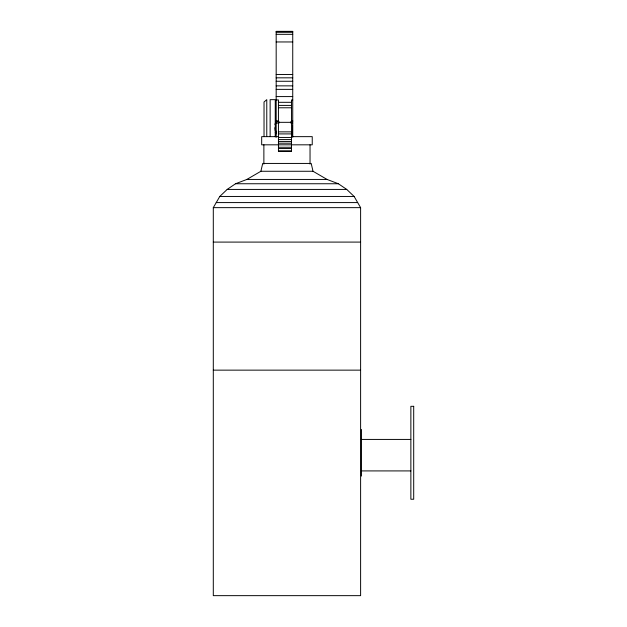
<?xml version="1.0" encoding="UTF-8"?>
<svg xmlns="http://www.w3.org/2000/svg" width="627" height="627" viewBox="0 0 627 627"><rect width="100%" height="100%" fill="white"/><g stroke="black" fill="none" stroke-linecap="round" stroke-linejoin="round"><path stroke-width="0.94" d="M260.887 171.265L262.713 163.435L311.196 163.435L313.022 171.265L327.059 179.44L338.368 183.75L346.739 189.425L354.13 196.455L360.611 207.647L360.611 595.65L213.298 595.65L213.298 207.647L219.779 196.455L227.17 189.425L235.54 183.75L246.85 179.44L260.887 171.265L313.022 171.265M274.9 124.397L276.342 121.27M275.621 123.362L276.342 121.81M276.178 31.679L292.738 31.679M276.178 32.157L292.738 32.157M276.178 34.32L292.738 34.32M276.178 41.954L292.738 41.954M276.178 74.48L292.738 74.48M276.178 77.826L292.738 77.826M276.178 81.259L292.738 81.259M276.178 85.86L292.738 85.86M276.178 89.371L292.738 89.371M276.178 96.582L292.738 96.582M276.178 99.959L278.443 99.959L278.443 151.405L291.492 151.405L291.492 99.959L292.738 99.959M278.443 102.311L291.492 102.311M278.443 105.407L291.492 105.407M278.443 107.781L291.492 107.781M276.178 120.846L278.443 120.846M291.492 120.846L292.738 120.846M276.178 121.74L279.101 121.74M290.795 121.74L292.738 121.74M278.443 122.328L291.492 122.328M276.178 123.049L279.101 123.049M290.795 123.049L292.738 123.049M278.443 131.858L291.492 131.858M278.443 133.912L291.492 133.912M278.67 136.647L261.678 136.647L261.678 144.821L312.238 144.821L312.238 136.647L291.626 136.647M278.443 137.446L291.492 137.446M278.443 139.578L291.492 139.578M278.443 141.443L291.492 141.443M278.443 143.191L291.492 143.191M278.443 147.259L291.492 147.259M278.443 148.505L291.492 148.505M278.443 150.856L291.492 150.856M246.85 179.44L327.059 179.44M235.54 183.75L338.368 183.75M227.17 189.425L346.739 189.425M219.779 196.455L354.13 196.455M216.244 202.584L357.664 202.584M213.298 207.647L360.611 207.647M213.298 242.093L360.611 242.093M213.298 370.142L360.611 370.142M361.395 439.425L410.865 439.425M361.395 470.916L410.865 470.916M275.229 132.563L276.335 133.786M275.229 130.769L276.335 132.054M276.335 131.576L275.229 130.283L274.885 127.728M361.395 429.448L361.395 476.097M310.036 144.821L310.036 164.109M292.738 137.266L292.738 31.35L276.178 31.35L276.178 137.266M292.55 125.173L292.55 135.855M275.229 136.819L275.269 99.662L270.135 99.662L270.135 136.255M266.773 136.255L266.773 99.662L264.03 102.013L264.03 136.02M263.873 144.821L263.873 164.109M413.702 406.312L410.865 406.312L410.865 499.241L413.702 499.241L413.702 406.312"/></g></svg>
